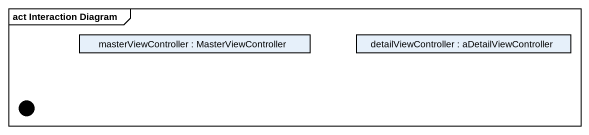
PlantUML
@startuml
mainframe act Interaction Diagram
hide empty description
state "masterViewController : MasterViewController" as masterViewController <<object>>
state "detailViewController : aDetailViewController" as detailViewController <<object>>
state initial1 <<start>>
@enduml
